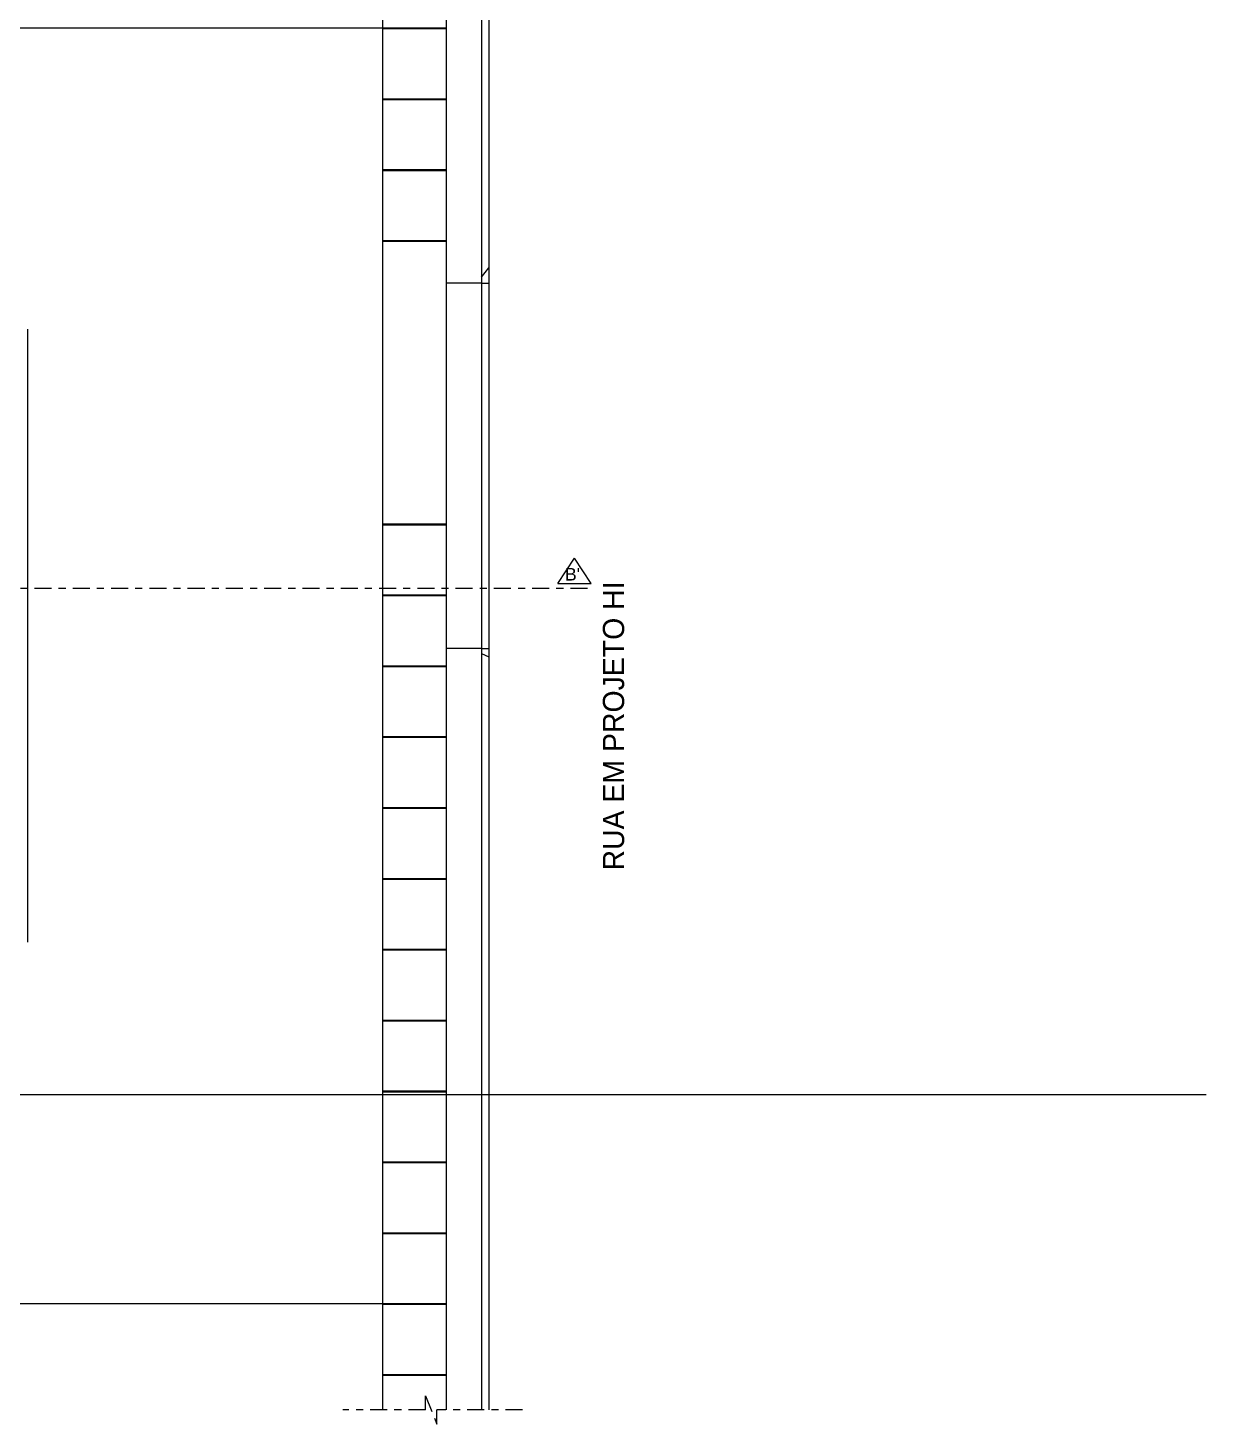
# Model space of a CAD drawing. Header units: millimetres. Extents: x 2150 to 2328, y 1207 to 1262.
# Drawn here: x 2283.01 to 2299.63, y 1223.01 to 1242.71 of the extents above; entities that cross this region are included whole.
import ezdxf

# ---------------------------------------------------------------- set-up
doc = ezdxf.new("R2010")
doc.units = ezdxf.units.MM
doc.header["$LTSCALE"] = 0.01
doc.linetypes.add('ACAD_ISO04W100', pattern=[30, 24, -3, 0, -3])
for name, color, linetype in [('Bwc eletros móveis textos', 7, 'Continuous'), ('Linha corte', 1, 'ACAD_ISO04W100'), ('LINHAS GERAIS', 7, 'Continuous'), ('LINHAS GERAIS.', 7, 'Continuous'), ('PAREDE CORTE 02', 121, 'Continuous'), ('TEXTO-02', 7, 'Continuous')]:
    doc.layers.add(name, color=color, linetype=linetype)
doc.styles.get("Standard").update_dxf_attribs({"font": 'arial.ttf'})
doc.styles.add('TEXTO-NEUTRO2', font='')
doc.styles.get('TEXTO-NEUTRO2').set_extended_font_data('AvantGarde Bk BT')

# ---------------------------------------------------------------- blocks, each defined once
blk = doc.blocks.new('trtrtrrrrt')
at = {"layer": 'Bwc eletros móveis textos', "color": 1, "ltscale": 100}
for p, q in [((2187.516, 1351.161), (2187.156, 1350.926)), ((2187.516, 1350.69), (2187.516, 1351.161)), ((2187.516, 1350.69), (2187.156, 1350.926)), ((2177.351, 1341.833), (2177.587, 1342.194)), ((2177.823, 1341.833), (2177.587, 1342.194)), ((2206.29, 1341.833), (2206.526, 1342.194)), ((2206.762, 1341.833), (2206.526, 1342.194)), ((2177.351, 1341.833), (2177.823, 1341.833)), ((2206.29, 1341.833), (2206.762, 1341.833)), ((2187.565, 1330.634), (2187.204, 1330.398)), ((2187.565, 1330.163), (2187.565, 1330.634)), ((2187.565, 1330.163), (2187.204, 1330.398))]:
    blk.add_line(p, q, dxfattribs=at)
at = {"layer": 'Linha corte'}
for p, q in [((2187.639, 1330.136), (2187.638, 1351.194)), ((2177.31, 1341.77), (2206.783, 1341.77))]:
    blk.add_line(p, q, dxfattribs=at)
at = {"layer": 'Bwc eletros móveis textos', "color": 1, "ltscale": 100, "width": 1.30642, "attachment_point": 3}
for s, insert, char_height, rotation in [("A'", (2187.297, 1350.992), 0.1765, 89.9723), ('B', (2177.669, 1342.053), 0.177, 359.9723), ("B'", (2206.605, 1342.053), 0.1765, 359.9723), ('A', (2187.346, 1330.48), 0.177, 89.9723)]:
    blk.add_mtext(s, dxfattribs=dict(at, insert=insert, char_height=char_height, rotation=rotation))

msp = doc.modelspace()

# ---------------------------------------------------------------- linework, layer by layer
at = {"layer": 'Linha corte'}
for p, q in [((2288.618, 1223.208), (2288.618, 1223.408)), ((2288.618, 1223.408), (2288.776, 1223.008)), ((2288.618, 1223.208), (2288.618, 1223.408)), ((2288.618, 1223.408), (2288.776, 1223.008)), ((2288.618, 1223.208), (2287.45, 1223.208)), ((2288.618, 1223.208), (2287.45, 1223.208)), ((2288.776, 1223.008), (2288.778, 1223.208)), ((2289.987, 1223.208), (2288.778, 1223.208))]:
    msp.add_line(p, q, dxfattribs=at)
at = {"layer": 'LINHAS GERAIS'}
for p, q in [((2288.01, 1244.208), (2288.01, 1223.208)), ((2288.91, 1244.208), (2288.91, 1223.208)), ((2289.41, 1244.208), (2289.41, 1223.208)), ((2289.51, 1244.208), (2289.51, 1223.208)), ((2281.011, 1242.708), (2288.01, 1242.708)), ((2289.41, 1239.191), (2289.51, 1239.321)), ((2289.41, 1239.108), (2288.91, 1239.108)), ((2289.41, 1239.108), (2289.51, 1239.108)), ((2289.41, 1233.95), (2288.91, 1233.95)), ((2289.41, 1233.95), (2289.51, 1233.95)), ((2289.41, 1233.881), (2289.51, 1233.834)), ((2281.01, 1224.708), (2288.01, 1224.708))]:
    msp.add_line(p, q, dxfattribs=at)
at = {"layer": 'LINHAS GERAIS', "color": 8}
for p, q in [((2288.01, 1242.708), (2288.91, 1242.708)), ((2288.01, 1242.698), (2288.91, 1242.698)), ((2288.01, 1241.708), (2288.91, 1241.708)), ((2288.01, 1241.698), (2288.91, 1241.698)), ((2288.01, 1240.708), (2288.91, 1240.708)), ((2288.01, 1240.698), (2288.91, 1240.698)), ((2288.01, 1239.708), (2288.91, 1239.708)), ((2288.01, 1239.698), (2288.91, 1239.698)), ((2288.01, 1235.708), (2288.91, 1235.708)), ((2288.01, 1235.698), (2288.91, 1235.698)), ((2288.01, 1234.708), (2288.91, 1234.708)), ((2288.01, 1234.698), (2288.91, 1234.698)), ((2288.01, 1233.708), (2288.91, 1233.708)), ((2288.01, 1233.698), (2288.91, 1233.698)), ((2288.01, 1232.708), (2288.91, 1232.708)), ((2288.01, 1232.698), (2288.91, 1232.698)), ((2288.01, 1231.708), (2288.91, 1231.708)), ((2288.01, 1231.698), (2288.91, 1231.698)), ((2288.01, 1230.708), (2288.91, 1230.708)), ((2288.01, 1230.698), (2288.91, 1230.698)), ((2288.01, 1229.708), (2288.91, 1229.708)), ((2288.01, 1229.698), (2288.91, 1229.698)), ((2288.01, 1228.708), (2288.91, 1228.708)), ((2288.01, 1228.698), (2288.91, 1228.698)), ((2288.01, 1227.708), (2288.91, 1227.708)), ((2288.01, 1227.698), (2288.91, 1227.698)), ((2288.01, 1226.708), (2288.91, 1226.708)), ((2288.01, 1226.698), (2288.91, 1226.698)), ((2288.01, 1225.708), (2288.91, 1225.708)), ((2288.01, 1225.698), (2288.91, 1225.698)), ((2288.01, 1224.708), (2288.91, 1224.708)), ((2288.01, 1224.698), (2288.91, 1224.698)), ((2288.01, 1223.708), (2288.91, 1223.708)), ((2288.01, 1223.698), (2288.91, 1223.698))]:
    msp.add_line(p, q, dxfattribs=at)
at = {"layer": 'LINHAS GERAIS.'}
msp.add_line((2283.01, 1229.808), (2283.01, 1238.458), dxfattribs=at)
at = {"layer": 'PAREDE CORTE 02'}
msp.add_line((2210.745, 1227.658), (2299.628, 1227.658), dxfattribs=at)

# ---------------------------------------------------------------- block references
at = {"layer": 'LINHAS GERAIS'}
msp.add_blockref('trtrtrrrrt', (84.193, -106.966), dxfattribs=at)

# ---------------------------------------------------------------- texts
at = {"layer": 'TEXTO-02', "style": 'TEXTO-NEUTRO2'}
msp.add_text('RUA EM PROJETO HI', height=0.3, rotation=90, dxfattribs=at).set_placement((2291.42, 1230.819))

doc.saveas('drawing.dxf')
